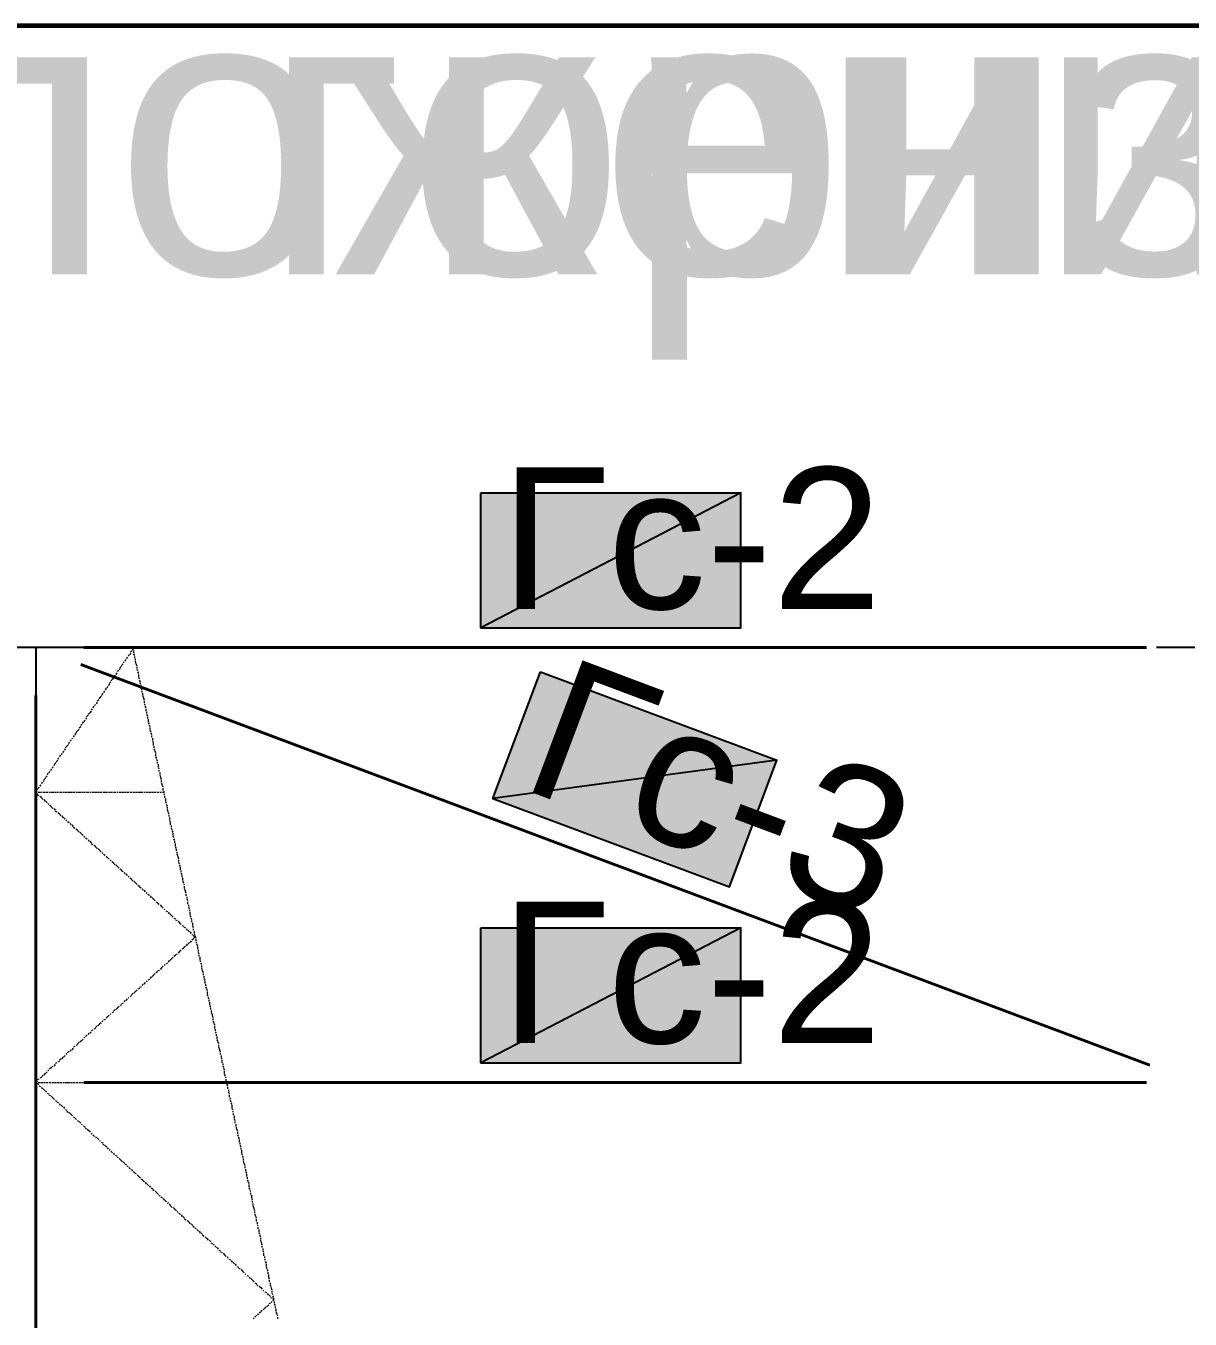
# Model space of a CAD drawing. Extents: x 8 to 21351, y 0 to 420.
# Drawn here: x 15722.33 to 15752.46, y 381.6 to 415.08 of the extents above; entities that cross this region are included whole.
import ezdxf

# ---------------------------------------------------------------- set-up
doc = ezdxf.new("R2010")
doc.units = 0
doc.styles.add('TEYPDFCAD_TEXT', font='arial.ttf')

msp = doc.modelspace()

# ---------------------------------------------------------------- hatches: boundary and pattern name
at = {"true_color": 0xffffff}
h = msp.add_hatch(color=0, dxfattribs=at)
h.paths.add_polyline_path([(15734.101, 402.992), (15740.832, 402.992), (15734.101, 399.5)])
h.paths.add_polyline_path([(15740.832, 402.992), (15734.101, 399.5), (15740.832, 399.5)])
h = msp.add_hatch(color=0, dxfattribs=at)
h.paths.add_polyline_path([(15735.647, 398.357), (15741.764, 396.071), (15734.419, 395.076)])
h.paths.add_polyline_path([(15741.764, 396.071), (15734.419, 395.076), (15740.536, 392.79)])
h = msp.add_hatch(color=0, dxfattribs=at)
h.paths.add_polyline_path([(15734.101, 391.731), (15740.832, 391.731), (15734.101, 388.239)])
h.paths.add_polyline_path([(15740.832, 391.731), (15734.101, 388.239), (15740.832, 388.239)])

# ---------------------------------------------------------------- linework, layer by layer
at = {"color": 0, "lineweight": 0, "true_color": 0xffffff}
for p, q in [((15734.101, 399.5), (15740.832, 399.5)), ((15734.419, 395.076), (15740.536, 392.79)), ((15734.101, 388.239), (15740.832, 388.239))]:
    msp.add_line(p, q, dxfattribs=at)
at = {"color": 7, "lineweight": 25}
for p, q in [((15726.079, 398.992), (15706.077, 398.992)), ((15722.587, 398.992), (15722.587, 385.593)), ((15728.577, 398.992), (15727.582, 398.992)), ((15750.082, 398.992), (15730.08, 398.992)), ((15752.58, 398.992), (15751.585, 398.992)), ((15722.587, 384.09), (15722.587, 383.074))]:
    msp.add_line(p, q, dxfattribs=at)
at = {"color": 7, "lineweight": 40}
for p, q in [((15751.331, 398.992), (15723.836, 398.992)), ((15751.416, 388.175), (15723.751, 398.547)), ((15722.587, 397.743), (15722.587, 310.219)), ((15751.331, 387.731), (15723.836, 387.731))]:
    msp.add_line(p, q, dxfattribs=at)
at = {"color": 7, "lineweight": 5}
for p, q in [((15724.957, 398.738), (15724.936, 398.695)), ((15725, 398.801), (15724.979, 398.759)), ((15725.042, 398.843), (15725.021, 398.801)), ((15725.084, 398.907), (15725.042, 398.865)), ((15725.106, 398.949), (15725.084, 398.928)), ((15725.106, 398.928), (15725.106, 398.949)), ((15725.127, 398.843), (15725.127, 398.907)), ((15725.148, 398.78), (15725.127, 398.822)), ((15725.148, 398.716), (15725.148, 398.759)), ((15725.169, 398.653), (15725.169, 398.695)), ((15724.725, 398.399), (15724.703, 398.357)), ((15724.767, 398.441), (15724.746, 398.399)), ((15724.809, 398.505), (15724.767, 398.462)), ((15724.852, 398.568), (15724.809, 398.526)), ((15724.873, 398.611), (15724.852, 398.589)), ((15724.915, 398.674), (15724.894, 398.632)), ((15725.19, 398.568), (15725.169, 398.632)), ((15725.211, 398.505), (15725.19, 398.568)), ((15725.211, 398.441), (15725.211, 398.484)), ((15725.233, 398.378), (15725.211, 398.42)), ((15725.254, 398.314), (15725.233, 398.357)), ((15724.492, 398.039), (15724.471, 397.997)), ((15724.534, 398.103), (15724.492, 398.06)), ((15724.576, 398.166), (15724.534, 398.124)), ((15724.598, 398.209), (15724.576, 398.166)), ((15724.64, 398.272), (15724.619, 398.23)), ((15724.682, 398.335), (15724.661, 398.293)), ((15725.254, 398.23), (15725.254, 398.293)), ((15725.275, 398.166), (15725.254, 398.209)), ((15725.296, 398.103), (15725.275, 398.145)), ((15725.296, 398.039), (15725.296, 398.081)), ((15724.259, 397.7), (15724.217, 397.658)), ((15724.301, 397.743), (15724.259, 397.7)), ((15724.322, 397.806), (15724.301, 397.764)), ((15724.365, 397.87), (15724.344, 397.827)), ((15724.407, 397.933), (15724.386, 397.891)), ((15724.449, 397.976), (15724.428, 397.933)), ((15725.317, 397.954), (15725.317, 398.018)), ((15725.338, 397.891), (15725.317, 397.933)), ((15725.338, 397.827), (15725.338, 397.87)), ((15725.36, 397.764), (15725.36, 397.806)), ((15725.381, 397.679), (15725.36, 397.743)), ((15724.047, 397.404), (15724.026, 397.362)), ((15724.09, 397.468), (15724.068, 397.425)), ((15724.132, 397.51), (15724.111, 397.489)), ((15724.174, 397.574), (15724.153, 397.531)), ((15724.217, 397.637), (15724.174, 397.595)), ((15725.402, 397.616), (15725.381, 397.679)), ((15725.402, 397.552), (15725.402, 397.595)), ((15725.423, 397.489), (15725.402, 397.531)), ((15725.444, 397.425), (15725.423, 397.468)), ((15725.444, 397.341), (15725.444, 397.404)), ((15723.814, 397.065), (15723.793, 397.023)), ((15723.857, 397.108), (15723.836, 397.065)), ((15723.899, 397.171), (15723.878, 397.129)), ((15723.941, 397.235), (15723.899, 397.192)), ((15723.984, 397.298), (15723.941, 397.256)), ((15724.026, 397.341), (15723.984, 397.298)), ((15725.465, 397.277), (15725.465, 397.319)), ((15725.487, 397.214), (15725.465, 397.256)), ((15725.487, 397.15), (15725.487, 397.192)), ((15725.508, 397.065), (15725.508, 397.129)), ((15725.529, 397.002), (15725.508, 397.044)), ((15723.582, 396.706), (15723.56, 396.663)), ((15723.624, 396.769), (15723.603, 396.727)), ((15723.666, 396.833), (15723.624, 396.79)), ((15723.709, 396.875), (15723.666, 396.833)), ((15723.751, 396.938), (15723.709, 396.896)), ((15723.772, 397.002), (15723.751, 396.96)), ((15725.55, 396.938), (15725.529, 396.981)), ((15725.55, 396.875), (15725.55, 396.917)), ((15725.571, 396.79), (15725.55, 396.854)), ((15725.592, 396.727), (15725.571, 396.769)), ((15725.592, 396.663), (15725.592, 396.706)), ((15723.349, 396.367), (15723.328, 396.325)), ((15723.391, 396.43), (15723.349, 396.388)), ((15723.433, 396.473), (15723.391, 396.43)), ((15723.455, 396.536), (15723.433, 396.494)), ((15723.497, 396.6), (15723.476, 396.557)), ((15723.539, 396.642), (15723.518, 396.621)), ((15725.614, 396.6), (15725.614, 396.642)), ((15725.635, 396.515), (15725.614, 396.579)), ((15725.635, 396.452), (15725.635, 396.515)), ((15725.656, 396.388), (15725.656, 396.43)), ((15725.677, 396.325), (15725.656, 396.367)), ((15723.158, 396.071), (15723.116, 396.028)), ((15723.179, 396.134), (15723.158, 396.092)), ((15723.222, 396.198), (15723.201, 396.155)), ((15723.264, 396.24), (15723.243, 396.198)), ((15723.306, 396.303), (15723.285, 396.261)), ((15725.698, 396.261), (15725.677, 396.303)), ((15725.698, 396.176), (15725.698, 396.24)), ((15725.719, 396.113), (15725.698, 396.155)), ((15725.741, 396.049), (15725.719, 396.092)), ((15725.741, 395.986), (15725.741, 396.028)), ((15722.904, 395.732), (15722.883, 395.69)), ((15722.947, 395.774), (15722.925, 395.732)), ((15722.989, 395.838), (15722.968, 395.796)), ((15723.031, 395.901), (15723.01, 395.859)), ((15723.074, 395.965), (15723.052, 395.923)), ((15723.116, 396.007), (15723.074, 395.965)), ((15725.762, 395.901), (15725.762, 395.965)), ((15725.783, 395.838), (15725.762, 395.88)), ((15725.783, 395.774), (15725.783, 395.817)), ((15725.804, 395.711), (15725.804, 395.753)), ((15725.825, 395.626), (15725.804, 395.69)), ((15722.671, 395.372), (15722.65, 395.33)), ((15722.714, 395.436), (15722.693, 395.393)), ((15722.756, 395.499), (15722.735, 395.457)), ((15722.798, 395.541), (15722.777, 395.52)), ((15722.841, 395.605), (15722.798, 395.563)), ((15722.883, 395.668), (15722.841, 395.626)), ((15725.846, 395.563), (15725.825, 395.626)), ((15725.846, 395.499), (15725.846, 395.541)), ((15725.868, 395.436), (15725.846, 395.478)), ((15725.889, 395.372), (15725.868, 395.414)), ((15725.889, 395.288), (15725.889, 395.351)), ((15722.608, 395.266), (15722.587, 395.245)), ((15722.587, 395.245), (15722.629, 395.203)), ((15722.587, 395.203), (15722.587, 395.245)), ((15722.587, 395.245), (15722.629, 395.245)), ((15722.587, 395.139), (15722.587, 395.182)), ((15722.587, 395.055), (15722.587, 395.118)), ((15722.587, 394.991), (15722.587, 395.055)), ((15722.629, 395.33), (15722.608, 395.288)), ((15722.629, 395.182), (15722.671, 395.16)), ((15722.65, 395.245), (15722.693, 395.245)), ((15722.693, 395.139), (15722.735, 395.118)), ((15722.714, 395.245), (15722.756, 395.245)), ((15722.735, 395.097), (15722.777, 395.055)), ((15722.777, 395.245), (15722.841, 395.245)), ((15722.798, 395.055), (15722.82, 395.012)), ((15722.841, 395.012), (15722.883, 394.97)), ((15722.862, 395.245), (15722.904, 395.245)), ((15722.925, 395.245), (15722.968, 395.245)), ((15722.989, 395.245), (15723.052, 395.245)), ((15723.074, 395.245), (15723.116, 395.245)), ((15723.137, 395.245), (15723.179, 395.245)), ((15723.201, 395.245), (15723.264, 395.245)), ((15723.285, 395.245), (15723.328, 395.245)), ((15723.349, 395.245), (15723.391, 395.245)), ((15723.412, 395.245), (15723.476, 395.245)), ((15723.476, 395.245), (15723.539, 395.245)), ((15723.56, 395.245), (15723.603, 395.245)), ((15723.624, 395.245), (15723.666, 395.245)), ((15723.687, 395.245), (15723.751, 395.245)), ((15723.772, 395.245), (15723.814, 395.245)), ((15723.836, 395.245), (15723.878, 395.245)), ((15723.899, 395.245), (15723.963, 395.245)), ((15723.984, 395.245), (15724.026, 395.245)), ((15724.047, 395.245), (15724.09, 395.245)), ((15724.111, 395.245), (15724.174, 395.245)), ((15724.195, 395.245), (15724.238, 395.245)), ((15724.259, 395.245), (15724.301, 395.245)), ((15724.322, 395.245), (15724.386, 395.245)), ((15724.386, 395.245), (15724.449, 395.245)), ((15724.471, 395.245), (15724.513, 395.245)), ((15724.534, 395.245), (15724.576, 395.245)), ((15724.598, 395.245), (15724.661, 395.245)), ((15724.682, 395.245), (15724.725, 395.245)), ((15724.746, 395.245), (15724.788, 395.245)), ((15724.809, 395.245), (15724.873, 395.245)), ((15724.894, 395.245), (15724.936, 395.245)), ((15724.957, 395.245), (15725, 395.245)), ((15725.021, 395.245), (15725.084, 395.245)), ((15725.106, 395.245), (15725.148, 395.245)), ((15725.169, 395.245), (15725.211, 395.245)), ((15725.233, 395.245), (15725.296, 395.245)), ((15725.296, 395.245), (15725.36, 395.245)), ((15725.381, 395.245), (15725.423, 395.245)), ((15725.444, 395.245), (15725.487, 395.245)), ((15725.508, 395.245), (15725.571, 395.245)), ((15725.592, 395.245), (15725.635, 395.245)), ((15725.656, 395.245), (15725.698, 395.245)), ((15725.719, 395.245), (15725.783, 395.245)), ((15725.804, 395.245), (15725.846, 395.245)), ((15725.868, 395.245), (15725.91, 395.245)), ((15725.91, 395.224), (15725.91, 395.266)), ((15725.931, 395.16), (15725.91, 395.203)), ((15725.931, 395.097), (15725.931, 395.139)), ((15725.952, 395.012), (15725.952, 395.076)), ((15722.587, 394.928), (15722.587, 394.97)), ((15722.587, 394.864), (15722.587, 394.906)), ((15722.587, 394.779), (15722.587, 394.843)), ((15722.587, 394.716), (15722.587, 394.758)), ((15722.587, 394.652), (15722.587, 394.695)), ((15722.904, 394.949), (15722.925, 394.928)), ((15722.947, 394.906), (15722.989, 394.885)), ((15722.989, 394.864), (15723.031, 394.822)), ((15723.052, 394.822), (15723.095, 394.779)), ((15723.095, 394.758), (15723.137, 394.737)), ((15723.158, 394.716), (15723.201, 394.695)), ((15723.201, 394.674), (15723.243, 394.631)), ((15725.973, 394.949), (15725.952, 394.991)), ((15725.995, 394.885), (15725.973, 394.928)), ((15725.995, 394.822), (15725.995, 394.864)), ((15726.016, 394.737), (15725.995, 394.801)), ((15726.037, 394.674), (15726.016, 394.716)), ((15722.587, 394.568), (15722.587, 394.631)), ((15722.587, 394.504), (15722.587, 394.547)), ((15722.587, 394.441), (15722.587, 394.483)), ((15722.587, 394.356), (15722.587, 394.42)), ((15723.264, 394.631), (15723.285, 394.589)), ((15723.306, 394.589), (15723.349, 394.547)), ((15723.37, 394.525), (15723.391, 394.504)), ((15723.412, 394.483), (15723.455, 394.462)), ((15723.476, 394.441), (15723.497, 394.399)), ((15723.518, 394.399), (15723.56, 394.356)), ((15726.037, 394.61), (15726.037, 394.652)), ((15726.058, 394.547), (15726.058, 394.589)), ((15726.079, 394.462), (15726.058, 394.525)), ((15726.079, 394.399), (15726.079, 394.462)), ((15726.1, 394.335), (15726.1, 394.377)), ((15722.587, 394.293), (15722.587, 394.335)), ((15722.587, 394.229), (15722.587, 394.271)), ((15722.587, 394.144), (15722.587, 394.208)), ((15722.587, 394.081), (15722.587, 394.144)), ((15722.587, 394.017), (15722.587, 394.06)), ((15723.56, 394.335), (15723.603, 394.314)), ((15723.624, 394.293), (15723.666, 394.271)), ((15723.666, 394.25), (15723.709, 394.208)), ((15723.73, 394.208), (15723.772, 394.166)), ((15723.772, 394.166), (15723.814, 394.123)), ((15723.836, 394.102), (15723.857, 394.081)), ((15723.878, 394.06), (15723.92, 394.039)), ((15723.941, 394.017), (15723.963, 393.975)), ((15726.122, 394.271), (15726.1, 394.314)), ((15726.143, 394.208), (15726.122, 394.25)), ((15726.143, 394.123), (15726.143, 394.187)), ((15726.164, 394.06), (15726.143, 394.102)), ((15726.185, 393.996), (15726.164, 394.039)), ((15722.587, 393.954), (15722.587, 393.996)), ((15722.587, 393.869), (15722.587, 393.933)), ((15722.587, 393.806), (15722.587, 393.848)), ((15722.587, 393.742), (15722.587, 393.785)), ((15722.587, 393.658), (15722.587, 393.721)), ((15723.984, 393.975), (15724.026, 393.933)), ((15724.026, 393.912), (15724.068, 393.89)), ((15724.09, 393.869), (15724.132, 393.848)), ((15724.132, 393.827), (15724.174, 393.785)), ((15724.195, 393.785), (15724.238, 393.742)), ((15724.238, 393.742), (15724.28, 393.7)), ((15724.301, 393.679), (15724.322, 393.658)), ((15726.185, 393.933), (15726.185, 393.975)), ((15726.206, 393.848), (15726.206, 393.912)), ((15726.227, 393.785), (15726.206, 393.827)), ((15726.227, 393.721), (15726.227, 393.764)), ((15726.249, 393.658), (15726.249, 393.7)), ((15722.587, 393.594), (15722.587, 393.637)), ((15722.587, 393.531), (15722.587, 393.573)), ((15722.587, 393.446), (15722.587, 393.51)), ((15722.587, 393.382), (15722.587, 393.425)), ((15722.587, 393.319), (15722.587, 393.361)), ((15724.344, 393.637), (15724.386, 393.615)), ((15724.407, 393.594), (15724.428, 393.552)), ((15724.449, 393.552), (15724.492, 393.51)), ((15724.513, 393.488), (15724.534, 393.467)), ((15724.555, 393.446), (15724.598, 393.425)), ((15724.598, 393.404), (15724.64, 393.361)), ((15724.661, 393.361), (15724.703, 393.319)), ((15726.27, 393.573), (15726.249, 393.637)), ((15726.291, 393.51), (15726.27, 393.573)), ((15726.291, 393.446), (15726.291, 393.488)), ((15726.312, 393.382), (15726.291, 393.425)), ((15726.333, 393.319), (15726.312, 393.361)), ((15722.587, 393.234), (15722.587, 393.298)), ((15722.587, 393.171), (15722.587, 393.234)), ((15722.587, 393.107), (15722.587, 393.15)), ((15722.587, 393.044), (15722.587, 393.086)), ((15722.587, 392.959), (15722.587, 393.023)), ((15724.703, 393.319), (15724.746, 393.277)), ((15724.767, 393.255), (15724.809, 393.234)), ((15724.809, 393.213), (15724.852, 393.192)), ((15724.873, 393.171), (15724.894, 393.128)), ((15724.915, 393.128), (15724.957, 393.086)), ((15724.979, 393.065), (15725, 393.044)), ((15725.021, 393.023), (15725.063, 393.002)), ((15726.333, 393.234), (15726.333, 393.298)), ((15726.354, 393.171), (15726.354, 393.213)), ((15726.376, 393.107), (15726.354, 393.15)), ((15726.376, 393.044), (15726.376, 393.086)), ((15726.397, 392.959), (15726.397, 393.023)), ((15722.587, 392.896), (15722.587, 392.938)), ((15722.587, 392.832), (15722.587, 392.874)), ((15722.587, 392.747), (15722.587, 392.811)), ((15722.587, 392.684), (15722.587, 392.726)), ((15722.587, 392.62), (15722.587, 392.663)), ((15725.063, 392.98), (15725.106, 392.938)), ((15725.127, 392.938), (15725.169, 392.896)), ((15725.169, 392.896), (15725.211, 392.853)), ((15725.233, 392.832), (15725.275, 392.811)), ((15725.275, 392.79), (15725.317, 392.769)), ((15725.338, 392.747), (15725.36, 392.705)), ((15725.381, 392.705), (15725.423, 392.663)), ((15726.418, 392.896), (15726.397, 392.938)), ((15726.439, 392.832), (15726.418, 392.874)), ((15726.439, 392.769), (15726.439, 392.811)), ((15726.46, 392.684), (15726.439, 392.747)), ((15726.481, 392.62), (15726.46, 392.684)), ((15722.587, 392.536), (15722.587, 392.599)), ((15722.587, 392.472), (15722.587, 392.515)), ((15722.587, 392.409), (15722.587, 392.451)), ((15722.587, 392.324), (15722.587, 392.388)), ((15725.444, 392.642), (15725.465, 392.62)), ((15725.487, 392.599), (15725.529, 392.578)), ((15725.55, 392.557), (15725.571, 392.515)), ((15725.592, 392.515), (15725.635, 392.472)), ((15725.635, 392.472), (15725.677, 392.43)), ((15725.698, 392.409), (15725.741, 392.388)), ((15725.741, 392.366), (15725.783, 392.345)), ((15726.481, 392.557), (15726.481, 392.599)), ((15726.503, 392.493), (15726.503, 392.536)), ((15726.524, 392.43), (15726.503, 392.472)), ((15726.524, 392.345), (15726.524, 392.409)), ((15722.587, 392.261), (15722.587, 392.324)), ((15722.587, 392.197), (15722.587, 392.239)), ((15722.587, 392.134), (15722.587, 392.176)), ((15722.587, 392.049), (15722.587, 392.113)), ((15722.587, 391.985), (15722.587, 392.028)), ((15725.804, 392.324), (15725.846, 392.282)), ((15725.846, 392.282), (15725.889, 392.239)), ((15725.91, 392.218), (15725.931, 392.197)), ((15725.952, 392.176), (15725.995, 392.155)), ((15726.016, 392.134), (15726.037, 392.091)), ((15726.058, 392.091), (15726.1, 392.049)), ((15726.1, 392.049), (15726.143, 392.007)), ((15726.545, 392.282), (15726.545, 392.324)), ((15726.566, 392.218), (15726.545, 392.261)), ((15726.587, 392.155), (15726.566, 392.197)), ((15726.587, 392.07), (15726.587, 392.134)), ((15726.608, 392.007), (15726.587, 392.049)), ((15722.587, 391.922), (15722.587, 391.964)), ((15722.587, 391.837), (15722.587, 391.901)), ((15722.587, 391.774), (15722.587, 391.816)), ((15722.587, 391.71), (15722.587, 391.753)), ((15722.587, 391.626), (15722.587, 391.689)), ((15726.164, 391.985), (15726.206, 391.964)), ((15726.206, 391.943), (15726.249, 391.922)), ((15726.27, 391.901), (15726.312, 391.858)), ((15726.312, 391.858), (15726.354, 391.816)), ((15726.376, 391.795), (15726.418, 391.774)), ((15726.418, 391.753), (15726.46, 391.731)), ((15726.481, 391.71), (15726.503, 391.668)), ((15726.524, 391.668), (15726.566, 391.626)), ((15726.63, 391.943), (15726.608, 391.985)), ((15726.63, 391.88), (15726.63, 391.922)), ((15726.651, 391.795), (15726.651, 391.858)), ((15726.672, 391.731), (15726.651, 391.774)), ((15726.672, 391.668), (15726.672, 391.71)), ((15722.587, 391.562), (15722.587, 391.604)), ((15722.587, 391.499), (15722.587, 391.541)), ((15722.587, 391.414), (15722.587, 391.478)), ((15722.587, 391.351), (15722.587, 391.414)), ((15722.587, 391.287), (15722.587, 391.329)), ((15726.566, 391.351), (15726.524, 391.308)), ((15726.587, 391.626), (15726.608, 391.583)), ((15726.608, 391.393), (15726.587, 391.351)), ((15726.63, 391.562), (15726.672, 391.541)), ((15726.672, 391.435), (15726.63, 391.414)), ((15726.672, 391.52), (15726.714, 391.499)), ((15726.714, 391.499), (15726.672, 391.456)), ((15726.693, 391.604), (15726.693, 391.647)), ((15726.714, 391.52), (15726.693, 391.583)), ((15726.735, 391.456), (15726.714, 391.52)), ((15726.735, 391.393), (15726.735, 391.435)), ((15726.757, 391.329), (15726.735, 391.372)), ((15722.587, 391.223), (15722.587, 391.266)), ((15722.587, 391.139), (15722.587, 391.202)), ((15722.587, 391.075), (15722.587, 391.118)), ((15722.587, 391.012), (15722.587, 391.054)), ((15722.587, 390.927), (15722.587, 390.991)), ((15726.206, 391.012), (15726.164, 390.991)), ((15726.249, 391.054), (15726.206, 391.033)), ((15726.312, 391.118), (15726.27, 391.075)), ((15726.354, 391.16), (15726.312, 391.118)), ((15726.418, 391.202), (15726.376, 391.181)), ((15726.46, 391.245), (15726.418, 391.223)), ((15726.503, 391.308), (15726.481, 391.266)), ((15726.778, 391.266), (15726.757, 391.308)), ((15726.778, 391.181), (15726.778, 391.245)), ((15726.799, 391.118), (15726.799, 391.16)), ((15726.82, 391.054), (15726.799, 391.096)), ((15726.82, 390.991), (15726.82, 391.033)), ((15722.587, 390.864), (15722.587, 390.906)), ((15722.587, 390.8), (15722.587, 390.842)), ((15722.587, 390.716), (15722.587, 390.779)), ((15722.587, 390.652), (15722.587, 390.694)), ((15725.846, 390.694), (15725.804, 390.652)), ((15725.889, 390.737), (15725.846, 390.694)), ((15725.931, 390.779), (15725.91, 390.758)), ((15725.995, 390.821), (15725.952, 390.8)), ((15726.037, 390.885), (15726.016, 390.842)), ((15726.1, 390.927), (15726.058, 390.885)), ((15726.143, 390.969), (15726.1, 390.927)), ((15726.841, 390.906), (15726.841, 390.969)), ((15726.862, 390.842), (15726.841, 390.885)), ((15726.884, 390.779), (15726.862, 390.821)), ((15726.884, 390.716), (15726.884, 390.758)), ((15726.905, 390.631), (15726.884, 390.694)), ((15722.587, 390.589), (15722.587, 390.631)), ((15722.587, 390.504), (15722.587, 390.567)), ((15722.587, 390.44), (15722.587, 390.504)), ((15722.587, 390.377), (15722.587, 390.419)), ((15722.587, 390.313), (15722.587, 390.356)), ((15725.465, 390.356), (15725.444, 390.334)), ((15725.529, 390.398), (15725.487, 390.377)), ((15725.571, 390.461), (15725.55, 390.419)), ((15725.635, 390.504), (15725.592, 390.461)), ((15725.677, 390.546), (15725.635, 390.504)), ((15725.741, 390.589), (15725.698, 390.567)), ((15725.783, 390.631), (15725.741, 390.61)), ((15726.926, 390.567), (15726.905, 390.631)), ((15726.926, 390.504), (15726.926, 390.546)), ((15726.947, 390.44), (15726.947, 390.483)), ((15726.968, 390.377), (15726.947, 390.419)), ((15726.968, 390.292), (15726.968, 390.356)), ((15722.587, 390.229), (15722.587, 390.292)), ((15722.587, 390.165), (15722.587, 390.207)), ((15722.587, 390.102), (15722.587, 390.144)), ((15722.587, 390.017), (15722.587, 390.08)), ((15722.587, 389.953), (15722.587, 389.996)), ((15725.106, 390.038), (15725.063, 389.996)), ((15725.169, 390.08), (15725.127, 390.038)), ((15725.211, 390.123), (15725.169, 390.08)), ((15725.275, 390.165), (15725.233, 390.144)), ((15725.317, 390.207), (15725.275, 390.186)), ((15725.36, 390.271), (15725.338, 390.229)), ((15725.423, 390.313), (15725.381, 390.271)), ((15726.989, 390.229), (15726.989, 390.271)), ((15727.011, 390.165), (15726.989, 390.207)), ((15727.032, 390.102), (15727.011, 390.144)), ((15727.032, 390.017), (15727.032, 390.08)), ((15727.053, 389.953), (15727.032, 389.996)), ((15722.587, 389.89), (15722.587, 389.932)), ((15722.587, 389.805), (15722.587, 389.869)), ((15722.587, 389.742), (15722.587, 389.784)), ((15722.587, 389.678), (15722.587, 389.721)), ((15722.587, 389.594), (15722.587, 389.657)), ((15724.703, 389.657), (15724.661, 389.615)), ((15724.746, 389.699), (15724.703, 389.657)), ((15724.809, 389.742), (15724.767, 389.721)), ((15724.852, 389.784), (15724.809, 389.763)), ((15724.894, 389.848), (15724.873, 389.805)), ((15724.957, 389.89), (15724.915, 389.848)), ((15725, 389.932), (15724.979, 389.911)), ((15725.063, 389.975), (15725.021, 389.953)), ((15727.074, 389.89), (15727.053, 389.932)), ((15727.074, 389.827), (15727.074, 389.869)), ((15727.095, 389.742), (15727.095, 389.805)), ((15727.116, 389.678), (15727.095, 389.721)), ((15727.116, 389.615), (15727.116, 389.657)), ((15722.587, 389.53), (15722.587, 389.594)), ((15722.587, 389.467), (15722.587, 389.509)), ((15722.587, 389.403), (15722.587, 389.445)), ((15722.587, 389.318), (15722.587, 389.382)), ((15724.322, 389.318), (15724.301, 389.297)), ((15724.386, 389.361), (15724.344, 389.34)), ((15724.428, 389.424), (15724.407, 389.382)), ((15724.492, 389.467), (15724.449, 389.424)), ((15724.534, 389.509), (15724.513, 389.488)), ((15724.598, 389.551), (15724.555, 389.53)), ((15724.64, 389.615), (15724.598, 389.572)), ((15727.138, 389.551), (15727.138, 389.594)), ((15727.159, 389.467), (15727.138, 389.53)), ((15727.18, 389.403), (15727.159, 389.467)), ((15727.18, 389.34), (15727.18, 389.382)), ((15727.201, 389.276), (15727.18, 389.318)), ((15722.587, 389.255), (15722.587, 389.297)), ((15722.587, 389.192), (15722.587, 389.234)), ((15722.587, 389.107), (15722.587, 389.17)), ((15722.587, 389.043), (15722.587, 389.086)), ((15722.587, 388.98), (15722.587, 389.022)), ((15723.963, 389.001), (15723.941, 388.959)), ((15724.026, 389.043), (15723.984, 389.001)), ((15724.068, 389.086), (15724.026, 389.065)), ((15724.132, 389.128), (15724.09, 389.107)), ((15724.174, 389.192), (15724.132, 389.149)), ((15724.238, 389.234), (15724.195, 389.192)), ((15724.28, 389.276), (15724.238, 389.234)), ((15727.222, 389.213), (15727.201, 389.255)), ((15727.222, 389.128), (15727.222, 389.192)), ((15727.243, 389.065), (15727.243, 389.107)), ((15727.265, 389.001), (15727.243, 389.043)), ((15722.587, 388.895), (15722.587, 388.959)), ((15722.587, 388.832), (15722.587, 388.874)), ((15722.587, 388.768), (15722.587, 388.81)), ((15722.587, 388.683), (15722.587, 388.747)), ((15722.587, 388.62), (15722.587, 388.683)), ((15723.603, 388.662), (15723.56, 388.641)), ((15723.666, 388.705), (15723.624, 388.683)), ((15723.709, 388.768), (15723.666, 388.726)), ((15723.772, 388.81), (15723.73, 388.768)), ((15723.814, 388.853), (15723.772, 388.81)), ((15723.857, 388.895), (15723.836, 388.874)), ((15723.92, 388.959), (15723.878, 388.916)), ((15727.265, 388.937), (15727.265, 388.98)), ((15727.286, 388.853), (15727.286, 388.916)), ((15727.307, 388.789), (15727.286, 388.832)), ((15727.328, 388.726), (15727.307, 388.768)), ((15727.328, 388.662), (15727.328, 388.705)), ((15722.587, 388.557), (15722.587, 388.599)), ((15722.587, 388.493), (15722.587, 388.535)), ((15722.587, 388.408), (15722.587, 388.472)), ((15722.587, 388.345), (15722.587, 388.387)), ((15722.587, 388.281), (15722.587, 388.324)), ((15723.243, 388.345), (15723.201, 388.303)), ((15723.285, 388.387), (15723.264, 388.345)), ((15723.349, 388.43), (15723.306, 388.387)), ((15723.391, 388.472), (15723.37, 388.451)), ((15723.455, 388.535), (15723.412, 388.493)), ((15723.497, 388.578), (15723.476, 388.535)), ((15723.56, 388.62), (15723.518, 388.578)), ((15727.349, 388.578), (15727.328, 388.641)), ((15727.37, 388.514), (15727.349, 388.578)), ((15727.37, 388.451), (15727.37, 388.493)), ((15727.392, 388.387), (15727.392, 388.43)), ((15727.413, 388.324), (15727.392, 388.366)), ((15722.587, 388.197), (15722.587, 388.26)), ((15722.587, 388.133), (15722.587, 388.175)), ((15722.587, 388.07), (15722.587, 388.112)), ((15722.587, 387.985), (15722.587, 388.048)), ((15722.883, 388.006), (15722.841, 387.964)), ((15722.925, 388.048), (15722.904, 388.027)), ((15722.989, 388.112), (15722.947, 388.07)), ((15723.031, 388.154), (15722.989, 388.112)), ((15723.095, 388.197), (15723.052, 388.154)), ((15723.137, 388.239), (15723.095, 388.218)), ((15723.201, 388.281), (15723.158, 388.26)), ((15727.413, 388.239), (15727.413, 388.303)), ((15727.434, 388.175), (15727.434, 388.218)), ((15727.455, 388.112), (15727.434, 388.154)), ((15727.476, 388.048), (15727.455, 388.091)), ((15727.476, 387.964), (15727.476, 388.027)), ((15722.587, 387.921), (15722.587, 387.964)), ((15722.587, 387.858), (15722.587, 387.9)), ((15722.587, 387.773), (15722.587, 387.837)), ((15722.629, 387.773), (15722.587, 387.731)), ((15722.587, 387.71), (15722.587, 387.773)), ((15722.587, 387.731), (15722.629, 387.731)), ((15722.587, 387.731), (15722.608, 387.71)), ((15722.587, 387.646), (15722.587, 387.689)), ((15722.671, 387.816), (15722.629, 387.795)), ((15722.629, 387.71), (15722.671, 387.667)), ((15722.65, 387.731), (15722.693, 387.731)), ((15722.671, 387.646), (15722.714, 387.625)), ((15722.735, 387.858), (15722.693, 387.837)), ((15722.714, 387.731), (15722.777, 387.731)), ((15722.777, 387.921), (15722.735, 387.879)), ((15722.82, 387.964), (15722.798, 387.921)), ((15722.798, 387.731), (15722.841, 387.731)), ((15722.862, 387.731), (15722.904, 387.731)), ((15722.925, 387.731), (15722.989, 387.731)), ((15723.01, 387.731), (15723.052, 387.731)), ((15723.074, 387.731), (15723.116, 387.731)), ((15723.137, 387.731), (15723.201, 387.731)), ((15723.222, 387.731), (15723.264, 387.731)), ((15723.285, 387.731), (15723.328, 387.731)), ((15723.349, 387.731), (15723.412, 387.731)), ((15723.412, 387.731), (15723.476, 387.731)), ((15723.497, 387.731), (15723.539, 387.731)), ((15723.56, 387.731), (15723.603, 387.731)), ((15723.624, 387.731), (15723.687, 387.731)), ((15723.709, 387.731), (15723.751, 387.731)), ((15723.772, 387.731), (15723.814, 387.731)), ((15723.836, 387.731), (15723.899, 387.731)), ((15723.92, 387.731), (15723.963, 387.731)), ((15723.984, 387.731), (15724.026, 387.731)), ((15724.047, 387.731), (15724.111, 387.731)), ((15724.132, 387.731), (15724.174, 387.731)), ((15724.195, 387.731), (15724.238, 387.731)), ((15724.259, 387.731), (15724.322, 387.731)), ((15724.322, 387.731), (15724.386, 387.731)), ((15724.407, 387.731), (15724.449, 387.731)), ((15724.471, 387.731), (15724.513, 387.731)), ((15724.534, 387.731), (15724.598, 387.731)), ((15724.619, 387.731), (15724.661, 387.731)), ((15724.682, 387.731), (15724.725, 387.731)), ((15724.746, 387.731), (15724.809, 387.731)), ((15724.83, 387.731), (15724.873, 387.731)), ((15724.894, 387.731), (15724.936, 387.731)), ((15724.957, 387.731), (15725.021, 387.731)), ((15725.042, 387.731), (15725.084, 387.731)), ((15725.106, 387.731), (15725.148, 387.731)), ((15725.169, 387.731), (15725.233, 387.731)), ((15725.233, 387.731), (15725.296, 387.731)), ((15725.317, 387.731), (15725.36, 387.731)), ((15725.381, 387.731), (15725.423, 387.731)), ((15725.444, 387.731), (15725.508, 387.731)), ((15725.529, 387.731), (15725.571, 387.731)), ((15725.592, 387.731), (15725.635, 387.731)), ((15725.656, 387.731), (15725.719, 387.731)), ((15725.741, 387.731), (15725.783, 387.731)), ((15725.804, 387.731), (15725.846, 387.731)), ((15725.868, 387.731), (15725.931, 387.731)), ((15725.952, 387.731), (15725.995, 387.731)), ((15726.016, 387.731), (15726.058, 387.731)), ((15726.079, 387.731), (15726.143, 387.731)), ((15726.143, 387.731), (15726.206, 387.731)), ((15726.227, 387.731), (15726.27, 387.731)), ((15726.291, 387.731), (15726.333, 387.731)), ((15726.354, 387.731), (15726.418, 387.731)), ((15726.439, 387.731), (15726.481, 387.731)), ((15726.503, 387.731), (15726.545, 387.731)), ((15726.566, 387.731), (15726.63, 387.731)), ((15726.651, 387.731), (15726.693, 387.731)), ((15726.714, 387.731), (15726.757, 387.731)), ((15726.778, 387.731), (15726.841, 387.731)), ((15726.862, 387.731), (15726.905, 387.731)), ((15726.926, 387.731), (15726.968, 387.731)), ((15726.989, 387.731), (15727.032, 387.731)), ((15727.053, 387.731), (15727.116, 387.731)), ((15727.138, 387.731), (15727.18, 387.731)), ((15727.201, 387.731), (15727.243, 387.731)), ((15727.265, 387.731), (15727.328, 387.731)), ((15727.349, 387.731), (15727.392, 387.731)), ((15727.413, 387.731), (15727.455, 387.731)), ((15727.497, 387.9), (15727.476, 387.943)), ((15727.476, 387.731), (15727.54, 387.731)), ((15727.519, 387.837), (15727.497, 387.879)), ((15727.519, 387.773), (15727.519, 387.816)), ((15727.54, 387.689), (15727.519, 387.752)), ((15727.561, 387.625), (15727.54, 387.689)), ((15722.587, 387.583), (15722.587, 387.625)), ((15722.587, 387.498), (15722.587, 387.562)), ((15722.587, 387.435), (15722.587, 387.477)), ((15722.587, 387.371), (15722.587, 387.413)), ((15722.587, 387.286), (15722.587, 387.35)), ((15722.735, 387.604), (15722.756, 387.562)), ((15722.777, 387.562), (15722.82, 387.519)), ((15722.841, 387.519), (15722.862, 387.477)), ((15722.883, 387.456), (15722.925, 387.435)), ((15722.925, 387.413), (15722.968, 387.392)), ((15722.989, 387.371), (15723.031, 387.329)), ((15723.031, 387.329), (15723.074, 387.286)), ((15727.561, 387.562), (15727.561, 387.604)), ((15727.582, 387.498), (15727.582, 387.541)), ((15727.603, 387.435), (15727.582, 387.477)), ((15727.603, 387.35), (15727.603, 387.413)), ((15727.624, 387.286), (15727.624, 387.329)), ((15722.587, 387.223), (15722.587, 387.265)), ((15722.587, 387.159), (15722.587, 387.202)), ((15722.587, 387.075), (15722.587, 387.138)), ((15722.587, 387.011), (15722.587, 387.054)), ((15722.587, 386.948), (15722.587, 386.99)), ((15723.095, 387.265), (15723.137, 387.244)), ((15723.137, 387.223), (15723.179, 387.202)), ((15723.201, 387.181), (15723.222, 387.138)), ((15723.243, 387.138), (15723.285, 387.096)), ((15723.306, 387.096), (15723.328, 387.054)), ((15723.349, 387.032), (15723.391, 387.011)), ((15723.391, 386.99), (15723.433, 386.948)), ((15727.646, 387.223), (15727.624, 387.265)), ((15727.667, 387.159), (15727.646, 387.202)), ((15727.667, 387.075), (15727.667, 387.138)), ((15727.688, 387.011), (15727.667, 387.054)), ((15727.709, 386.948), (15727.688, 386.99)), ((15722.587, 386.863), (15722.587, 386.927)), ((15722.587, 386.8), (15722.587, 386.863)), ((15722.587, 386.736), (15722.587, 386.779)), ((15722.587, 386.673), (15722.587, 386.715)), ((15722.587, 386.588), (15722.587, 386.651)), ((15723.455, 386.948), (15723.497, 386.906)), ((15723.497, 386.906), (15723.539, 386.863)), ((15723.56, 386.842), (15723.603, 386.821)), ((15723.603, 386.8), (15723.645, 386.779)), ((15723.666, 386.757), (15723.687, 386.715)), ((15723.709, 386.715), (15723.751, 386.673)), ((15723.772, 386.651), (15723.793, 386.63)), ((15727.709, 386.884), (15727.709, 386.927)), ((15727.73, 386.8), (15727.73, 386.863)), ((15727.751, 386.736), (15727.73, 386.779)), ((15727.751, 386.673), (15727.751, 386.715)), ((15727.773, 386.609), (15727.773, 386.651)), ((15722.587, 386.524), (15722.587, 386.567)), ((15722.587, 386.461), (15722.587, 386.503)), ((15722.587, 386.376), (15722.587, 386.44)), ((15722.587, 386.313), (15722.587, 386.355)), ((15723.814, 386.609), (15723.857, 386.588)), ((15723.857, 386.567), (15723.899, 386.524)), ((15723.92, 386.524), (15723.963, 386.482)), ((15723.963, 386.482), (15724.005, 386.44)), ((15724.026, 386.419), (15724.047, 386.397)), ((15724.068, 386.376), (15724.111, 386.334)), ((15724.132, 386.334), (15724.153, 386.292)), ((15727.794, 386.524), (15727.773, 386.588)), ((15727.815, 386.461), (15727.794, 386.524)), ((15727.815, 386.397), (15727.815, 386.44)), ((15727.836, 386.334), (15727.815, 386.376)), ((15727.857, 386.271), (15727.836, 386.313)), ((15722.587, 386.249), (15722.587, 386.292)), ((15722.587, 386.165), (15722.587, 386.228)), ((15722.587, 386.101), (15722.587, 386.144)), ((15722.587, 386.038), (15722.587, 386.08)), ((15722.587, 385.953), (15722.587, 386.017)), ((15724.174, 386.292), (15724.217, 386.249)), ((15724.238, 386.228), (15724.259, 386.207)), ((15724.28, 386.186), (15724.322, 386.165)), ((15724.322, 386.144), (15724.365, 386.101)), ((15724.386, 386.101), (15724.428, 386.059)), ((15724.428, 386.038), (15724.471, 386.017)), ((15724.492, 385.995), (15724.513, 385.974)), ((15727.857, 386.186), (15727.857, 386.249)), ((15727.878, 386.122), (15727.878, 386.165)), ((15727.9, 386.059), (15727.878, 386.101)), ((15727.9, 385.995), (15727.9, 386.038)), ((15727.921, 385.911), (15727.921, 385.974)), ((15722.587, 385.889), (15722.587, 385.953)), ((15722.587, 385.826), (15722.587, 385.868)), ((15722.587, 385.762), (15722.587, 385.805)), ((15722.587, 385.678), (15722.587, 385.741)), ((15722.587, 385.614), (15722.587, 385.657)), ((15724.534, 385.953), (15724.576, 385.911)), ((15724.598, 385.911), (15724.619, 385.868)), ((15724.64, 385.847), (15724.682, 385.826)), ((15724.682, 385.805), (15724.725, 385.784)), ((15724.746, 385.762), (15724.788, 385.72)), ((15724.788, 385.72), (15724.83, 385.678)), ((15724.852, 385.678), (15724.894, 385.635)), ((15727.942, 385.847), (15727.921, 385.889)), ((15727.963, 385.784), (15727.942, 385.826)), ((15727.963, 385.72), (15727.963, 385.762)), ((15727.984, 385.635), (15727.963, 385.699)), ((15728.005, 385.572), (15727.984, 385.635)), ((15722.587, 385.551), (15722.587, 385.593)), ((15722.587, 385.466), (15722.587, 385.53)), ((15722.587, 385.403), (15722.587, 385.445)), ((15722.587, 385.339), (15722.587, 385.382)), ((15722.587, 385.255), (15722.587, 385.318)), ((15724.894, 385.614), (15724.936, 385.593)), ((15724.957, 385.572), (15724.979, 385.551)), ((15725, 385.53), (15725.042, 385.487)), ((15725.063, 385.487), (15725.084, 385.445)), ((15725.106, 385.424), (15725.148, 385.403)), ((15725.148, 385.382), (15725.19, 385.36)), ((15725.211, 385.339), (15725.254, 385.297)), ((15728.005, 385.509), (15728.005, 385.551)), ((15728.027, 385.445), (15728.027, 385.487)), ((15728.048, 385.382), (15728.027, 385.424)), ((15728.048, 385.297), (15728.048, 385.36)), ((15722.587, 385.191), (15722.587, 385.233)), ((15722.587, 385.127), (15722.587, 385.17)), ((15722.587, 385.043), (15722.587, 385.106)), ((15722.587, 384.979), (15722.587, 385.043)), ((15725.254, 385.297), (15725.296, 385.255)), ((15725.317, 385.233), (15725.36, 385.212)), ((15725.36, 385.191), (15725.402, 385.17)), ((15725.423, 385.149), (15725.444, 385.106)), ((15725.465, 385.106), (15725.508, 385.064)), ((15725.529, 385.064), (15725.55, 385.022)), ((15725.571, 385), (15725.614, 384.979)), ((15728.069, 385.233), (15728.069, 385.276)), ((15728.09, 385.17), (15728.069, 385.212)), ((15728.111, 385.106), (15728.09, 385.149)), ((15728.111, 385.022), (15728.111, 385.085)), ((15728.132, 384.958), (15728.111, 385)), ((15722.587, 384.916), (15722.587, 384.958)), ((15722.587, 384.852), (15722.587, 384.895)), ((15722.587, 384.768), (15722.587, 384.831)), ((15722.587, 384.704), (15722.587, 384.746)), ((15722.587, 384.641), (15722.587, 384.683)), ((15725.614, 384.958), (15725.656, 384.937)), ((15725.677, 384.916), (15725.719, 384.873)), ((15725.719, 384.873), (15725.762, 384.831)), ((15725.783, 384.81), (15725.804, 384.789)), ((15725.825, 384.768), (15725.868, 384.746)), ((15725.889, 384.725), (15725.91, 384.683)), ((15725.931, 384.683), (15725.973, 384.641)), ((15728.154, 384.895), (15728.132, 384.937)), ((15728.154, 384.831), (15728.154, 384.873)), ((15728.175, 384.746), (15728.175, 384.81)), ((15728.196, 384.683), (15728.175, 384.725)), ((15728.196, 384.62), (15728.196, 384.662)), ((15722.587, 384.556), (15722.587, 384.62)), ((15722.587, 384.492), (15722.587, 384.535)), ((15722.587, 384.429), (15722.587, 384.471)), ((15722.587, 384.344), (15722.587, 384.408)), ((15722.587, 384.281), (15722.587, 384.323)), ((15725.995, 384.62), (15726.016, 384.598)), ((15726.037, 384.577), (15726.079, 384.556)), ((15726.079, 384.535), (15726.122, 384.492)), ((15726.143, 384.492), (15726.185, 384.45)), ((15726.185, 384.45), (15726.227, 384.408)), ((15726.249, 384.387), (15726.27, 384.365)), ((15726.291, 384.344), (15726.333, 384.323)), ((15726.354, 384.302), (15726.376, 384.26)), ((15728.217, 384.556), (15728.217, 384.598)), ((15728.238, 384.471), (15728.217, 384.535)), ((15728.259, 384.408), (15728.238, 384.471)), ((15728.259, 384.344), (15728.259, 384.387)), ((15728.281, 384.281), (15728.259, 384.323)), ((15722.587, 384.217), (15722.587, 384.26)), ((15722.587, 384.133), (15722.587, 384.196)), ((15722.587, 384.069), (15722.587, 384.133)), ((15722.587, 384.006), (15722.587, 384.048)), ((15722.587, 383.942), (15722.587, 383.985)), ((15726.397, 384.26), (15726.439, 384.217)), ((15726.439, 384.196), (15726.481, 384.175)), ((15726.503, 384.154), (15726.545, 384.133)), ((15726.545, 384.111), (15726.587, 384.069)), ((15726.608, 384.069), (15726.651, 384.027)), ((15726.651, 384.006), (15726.693, 383.985)), ((15726.714, 383.963), (15726.735, 383.942)), ((15728.302, 384.217), (15728.281, 384.26)), ((15728.302, 384.133), (15728.302, 384.196)), ((15728.323, 384.069), (15728.323, 384.111)), ((15728.344, 384.006), (15728.323, 384.048)), ((15728.344, 383.942), (15728.344, 383.985)), ((15722.587, 383.858), (15722.587, 383.921)), ((15722.587, 383.794), (15722.587, 383.836)), ((15722.587, 383.73), (15722.587, 383.773)), ((15722.587, 383.646), (15722.587, 383.709)), ((15722.587, 383.582), (15722.587, 383.625)), ((15726.757, 383.921), (15726.799, 383.879)), ((15726.82, 383.879), (15726.841, 383.836)), ((15726.862, 383.836), (15726.905, 383.794)), ((15726.905, 383.773), (15726.947, 383.752)), ((15726.968, 383.73), (15727.011, 383.688)), ((15727.011, 383.688), (15727.053, 383.646)), ((15727.074, 383.646), (15727.116, 383.603)), ((15728.365, 383.858), (15728.365, 383.921)), ((15728.386, 383.794), (15728.365, 383.836)), ((15728.408, 383.73), (15728.386, 383.773)), ((15728.408, 383.667), (15728.408, 383.709)), ((15728.429, 383.582), (15728.408, 383.646)), ((15722.587, 383.519), (15722.587, 383.561)), ((15722.587, 383.434), (15722.587, 383.498)), ((15722.587, 383.371), (15722.587, 383.413)), ((15722.587, 383.307), (15722.587, 383.349)), ((15727.116, 383.582), (15727.159, 383.561)), ((15727.18, 383.54), (15727.201, 383.519)), ((15727.222, 383.498), (15727.265, 383.455)), ((15727.286, 383.455), (15727.307, 383.413)), ((15727.328, 383.392), (15727.37, 383.371)), ((15727.37, 383.349), (15727.413, 383.328)), ((15727.434, 383.307), (15727.476, 383.265)), ((15728.45, 383.519), (15728.429, 383.582)), ((15728.45, 383.455), (15728.45, 383.498)), ((15728.471, 383.392), (15728.471, 383.434)), ((15728.492, 383.328), (15728.471, 383.371)), ((15728.492, 383.244), (15728.492, 383.307)), ((15722.587, 383.223), (15722.587, 383.286)), ((15722.587, 383.159), (15722.587, 383.223)), ((15722.587, 383.096), (15722.587, 383.138)), ((15722.587, 383.032), (15722.587, 383.074)), ((15722.587, 382.947), (15722.587, 383.011)), ((15727.476, 383.265), (15727.519, 383.223)), ((15727.54, 383.223), (15727.561, 383.18)), ((15727.582, 383.159), (15727.624, 383.138)), ((15727.646, 383.117), (15727.667, 383.074)), ((15727.688, 383.074), (15727.73, 383.032)), ((15727.751, 383.032), (15727.773, 382.99)), ((15727.794, 382.968), (15727.836, 382.947)), ((15728.513, 383.18), (15728.513, 383.223)), ((15728.535, 383.117), (15728.513, 383.159)), ((15728.556, 383.053), (15728.535, 383.096)), ((15728.556, 382.968), (15728.556, 383.032)), ((15722.587, 382.884), (15722.587, 382.926)), ((15722.587, 382.82), (15722.587, 382.863)), ((15722.587, 382.736), (15722.587, 382.799)), ((15722.587, 382.672), (15722.587, 382.714)), ((15722.587, 382.609), (15722.587, 382.651)), ((15727.836, 382.926), (15727.878, 382.905)), ((15727.9, 382.884), (15727.942, 382.841)), ((15727.942, 382.841), (15727.984, 382.799)), ((15728.005, 382.778), (15728.027, 382.757)), ((15728.048, 382.736), (15728.09, 382.714)), ((15728.111, 382.693), (15728.132, 382.651)), ((15728.154, 382.651), (15728.196, 382.609)), ((15728.577, 382.905), (15728.556, 382.947)), ((15728.598, 382.841), (15728.577, 382.884)), ((15728.598, 382.778), (15728.598, 382.82)), ((15728.619, 382.693), (15728.619, 382.757)), ((15728.64, 382.63), (15728.619, 382.693)), ((15722.587, 382.524), (15722.587, 382.587)), ((15722.587, 382.46), (15722.587, 382.503)), ((15722.587, 382.397), (15722.587, 382.439)), ((15722.587, 382.312), (15722.587, 382.376)), ((15722.587, 382.249), (15722.587, 382.312)), ((15728.196, 382.609), (15728.238, 382.566)), ((15728.259, 382.545), (15728.302, 382.524)), ((15728.302, 382.503), (15728.344, 382.46)), ((15728.365, 382.46), (15728.408, 382.418)), ((15728.408, 382.418), (15728.45, 382.376)), ((15728.471, 382.355), (15728.492, 382.334)), ((15728.513, 382.312), (15728.556, 382.291)), ((15728.64, 382.566), (15728.64, 382.609)), ((15728.662, 382.503), (15728.662, 382.545)), ((15728.683, 382.439), (15728.662, 382.482)), ((15728.704, 382.355), (15728.683, 382.418)), ((15728.704, 382.291), (15728.704, 382.334)), ((15722.587, 382.185), (15722.587, 382.228)), ((15722.587, 382.122), (15722.587, 382.164)), ((15722.587, 382.037), (15722.587, 382.101)), ((15722.587, 381.974), (15722.587, 382.016)), ((15722.587, 381.91), (15722.587, 381.952)), ((15728.577, 382.27), (15728.598, 382.228)), ((15728.619, 381.974), (15728.577, 381.931)), ((15728.619, 382.228), (15728.662, 382.185)), ((15728.662, 382.016), (15728.619, 381.995)), ((15728.662, 382.164), (15728.704, 382.143)), ((15728.704, 382.058), (15728.683, 382.037)), ((15728.725, 382.228), (15728.704, 382.27)), ((15728.746, 382.164), (15728.725, 382.207)), ((15728.725, 382.122), (15728.746, 382.101)), ((15728.746, 382.101), (15728.725, 382.079)), ((15728.746, 382.079), (15728.746, 382.143)), ((15728.767, 382.016), (15728.767, 382.058)), ((15728.789, 381.952), (15728.767, 381.995)), ((15722.587, 381.825), (15722.587, 381.889)), ((15722.587, 381.762), (15722.587, 381.804)), ((15722.587, 381.699), (15722.587, 381.741)), ((15722.587, 381.614), (15722.587, 381.677)), ((15728.238, 381.635), (15728.217, 381.614)), ((15728.302, 381.699), (15728.259, 381.656)), ((15728.344, 381.741), (15728.323, 381.699)), ((15728.408, 381.783), (15728.365, 381.762)), ((15728.45, 381.825), (15728.408, 381.804)), ((15728.513, 381.889), (15728.471, 381.847)), ((15728.556, 381.931), (15728.513, 381.889)), ((15728.789, 381.889), (15728.789, 381.931)), ((15728.81, 381.804), (15728.81, 381.868)), ((15728.831, 381.741), (15728.81, 381.783)), ((15728.852, 381.677), (15728.831, 381.72)), ((15728.852, 381.614), (15728.852, 381.656))]:
    msp.add_line(p, q, dxfattribs=at)
at = {"lineweight": 60}
msp.add_lwpolyline([(15572.854, 5.08), (16141.835, 5.08), (16141.835, 415.078), (15572.854, 415.078)], close=True, dxfattribs=at)
at = {"color": 0, "true_color": 0xffffff}
for points in [[(15734.101, 402.992), (15740.832, 402.992), (15734.101, 399.5)], [(15740.832, 402.992), (15734.101, 399.5), (15740.832, 399.5)], [(15735.647, 398.357), (15741.764, 396.071), (15734.419, 395.076)], [(15741.764, 396.071), (15734.419, 395.076), (15740.536, 392.79)], [(15734.101, 391.731), (15740.832, 391.731), (15734.101, 388.239)], [(15740.832, 391.731), (15734.101, 388.239), (15740.832, 388.239)]]:
    msp.add_lwpolyline(points, close=True, dxfattribs=at)

# ---------------------------------------------------------------- texts
at = {"color": 7, "style": 'TEYPDFCAD_TEXT'}
for s, height, p in [('расположения', 7.32014, (15690.948, 408.644)), ('горизонтальных', 7.32014, (15728.432, 408.644)), ('Гс-2', 3.6618, (15734.609, 399.986)), ('Гс-2', 3.6618, (15734.609, 388.747))]:
    msp.add_text(s, height=height, dxfattribs=at).set_placement(p)
msp.add_text('Гс-3', height=3.6618, rotation=-20.5829, dxfattribs=at).set_placement((15735.054, 395.372))

doc.saveas('drawing.dxf')
